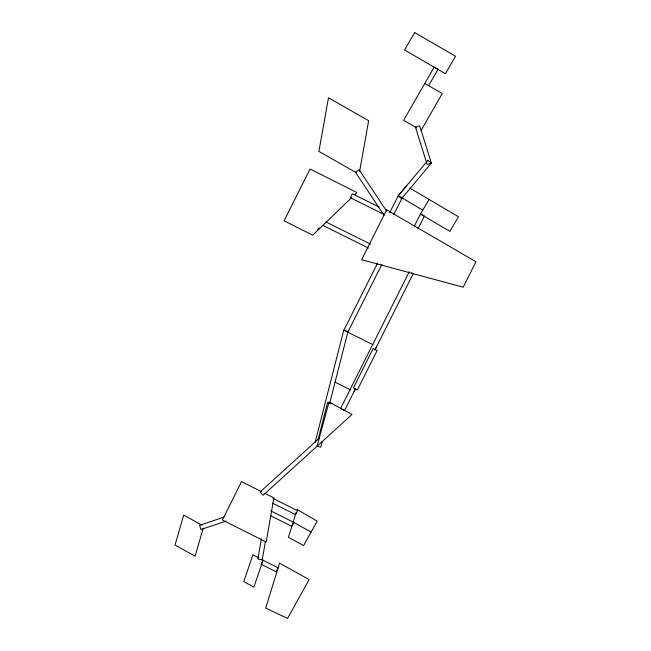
<?xml version="1.0" encoding="UTF-8"?>
<svg xmlns="http://www.w3.org/2000/svg" width="651" height="651" viewBox="0 0 651 651"><rect width="100%" height="100%" fill="white"/><g stroke="black" fill="none" stroke-linecap="round" stroke-linejoin="round"><path stroke-width="0.98" d="M261.409 538.751L257.877 559.054L262.247 559.811L265.445 541.445M359.629 171.343L368.645 120.687L328.478 97.764L318.925 151.39L356.479 172.832M315.06 442.574L343.736 330.277L348.033 331.375L329.666 403.286M318.193 439.27L327.632 402.294L331.929 403.392M322.237 441.337L320.748 447.172L316.451 446.073M317.061 446.236L329.032 402.058L351.988 414.475L263.142 495.24L260.164 491.961L319.218 438.278M203.226 528.148L195.105 556.19L175.029 545.05L183.712 515.071L202.046 525.243M296.115 512.37L293.219 522.11L311.056 532.103L303.594 545.603L288.385 537.311L292.917 523.062M354.144 391.65L355.495 388.94M374.862 350.148L376.66 346.535M389.754 212.657L398.257 195.764L402.22 197.749L393.717 214.651M377.49 263.232L343.85 330.252L373.056 344.753M347.813 332.246L381.909 264.314M414.361 226.149L420.465 214.033L429.082 199.434M417.893 229.006L424.428 216.018L420.465 214.033L449.874 231.39L458.491 216.791L409.87 188.09M409.267 271.703L340.611 408.478L344.574 410.464L355.487 388.728M375.033 349.774L413.23 273.689L411.644 272.899M311.056 532.103L317.192 521.15L296.986 509.448M428.602 85.68L438.009 69.372L434.168 67.159L403.596 120.337L416.738 127.881M421.116 130.395L442.281 93.524L424.761 83.466M398.29 195.699L406.37 186.023M317.664 229.258L319.12 227.85M351.841 197.44L312.724 235.182L284.08 220.803L310.071 169.032L356.911 192.541L354.738 194.641M223.854 517.195L199.531 525.292L200.931 529.499L226.19 521.093M335.053 382.194L350.507 389.851M379.045 207.042L352.329 193.738L350.352 197.709L384.196 214.553M325.882 221.918L370.427 244.101M322.994 225.441L368.45 248.064M272.924 498.357L297.605 510.734L295.619 514.697L272.704 503.207M270.759 510.848L293.845 522.428L291.86 526.39L270.547 515.706M261.279 491.554L241.497 481.618L222.43 520.011L266.202 542.014L273.868 497.885L264.876 493.368M258.829 557.931L252.938 554.693L243.8 581.612L253.89 587.161L263.037 560.242L261.352 559.315M401.789 197.758L422.759 210.143M386.621 211.103L359.124 169.781L355.438 172.23L384.049 215.245M279.564 563.156L265.714 608.083L287.555 618.45L309.144 579.585L279.564 563.156M263.037 560.242L261.043 564.205L276.138 571.773L278.132 567.81L263.037 560.242M386.661 209.842L361.622 259.725L463.187 287.213L475.971 261.743L386.661 209.842M373.186 348.545L353.387 387.996L357.35 389.99L377.149 350.539L373.186 348.545M414.663 32.55L404.548 49.981L445.422 73.685L455.529 56.255L414.663 32.55M427.951 160.292L398.16 195.853L401.569 198.685L431.361 163.132L419.683 125.814L415.452 127.148L427.129 164.467L431.361 163.132L427.951 160.292"/></g></svg>
